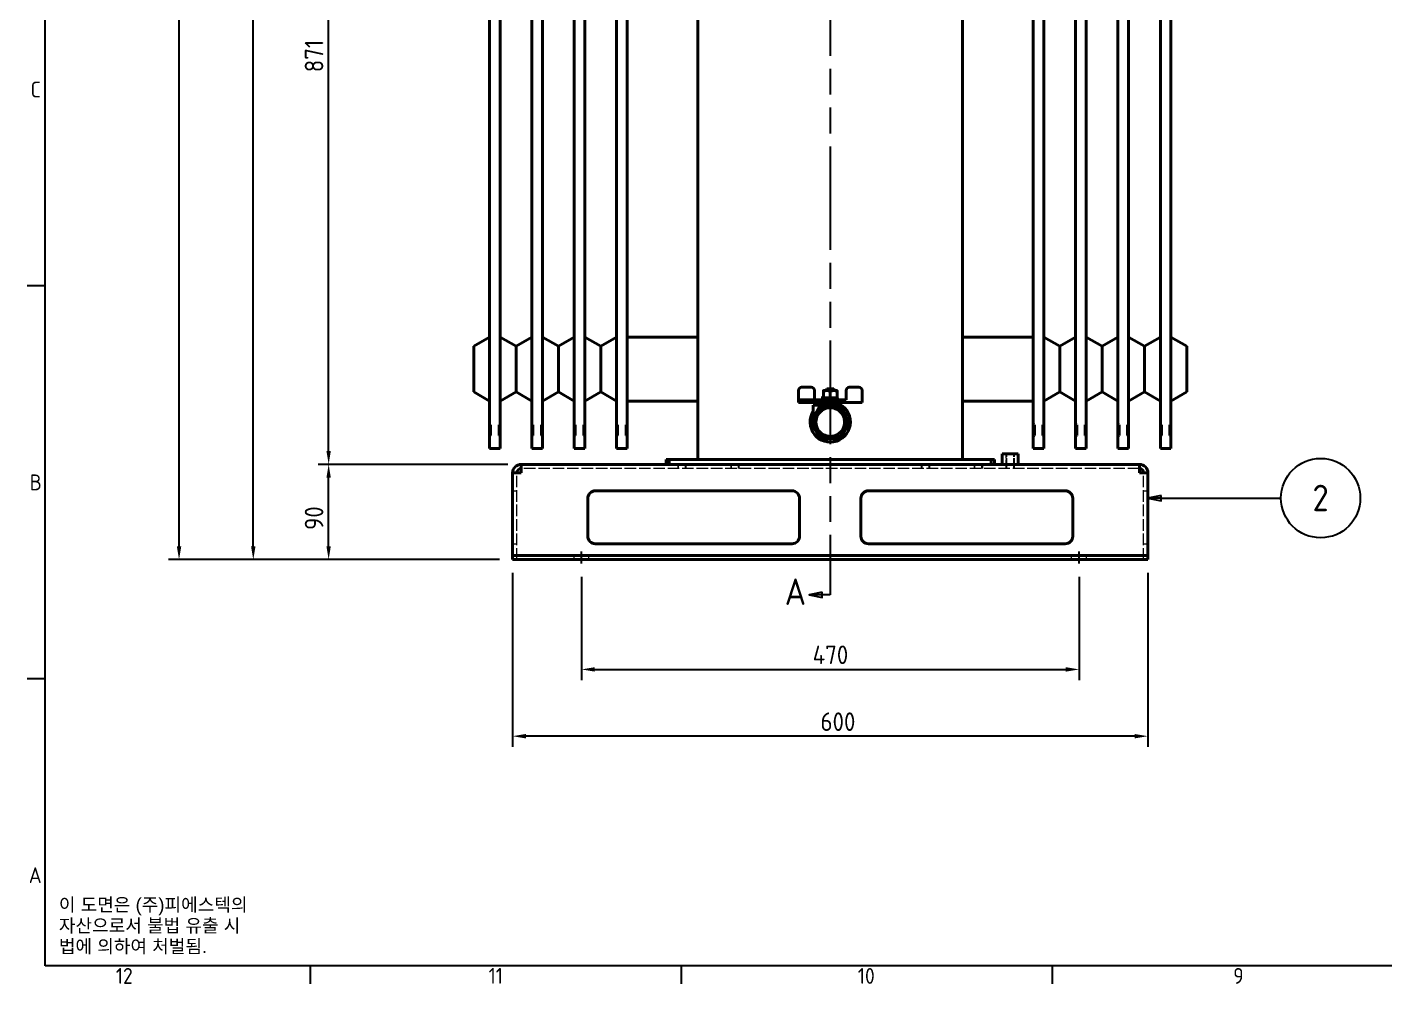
# Model space of a CAD drawing. Header units: millimetres. Extents: x 0 to 4205, y 0 to 2970.
# Drawn here: x 83 to 1365, y 83 to 987 of the extents above; entities that cross this region are included whole.
import ezdxf

# ---------------------------------------------------------------- set-up
doc = ezdxf.new("R2010")
doc.units = ezdxf.units.MM
doc.header["$LTSCALE"] = 5
for name, pattern in [('CHAIN', [0.3543, 0.2362, -0.0295, 0.0591, -0.0295]), ('DASHED', [0.2067, 0.1654, -0.0413]), ('DOUBLE_DASH_CHAIN', [1.2403, 0.6614, -0.0827, 0.1654, -0.0827, 0.1654, -0.0827])]:
    doc.linetypes.add(name, pattern=pattern)
doc.layers.get('0').update_dxf_attribs({"color": 3, "lineweight": 25})
for name, color, linetype, lineweight in [('가려진 것(ISO)', 2, 'DASHED', 18), ('가시적인 것(ISO)', 3, 'Continuous', 40), ('경계(ISO)', 7, 'Continuous', 25), ('기호(ISO)', 5, 'Continuous', 25), ('단면선(ISO)', 7, 'CHAIN', 25), ('중심선(ISO)', 1, 'Continuous', 25), ('치수(ISO)', 2, 'Continuous', 25)]:
    doc.layers.add(name, color=color, linetype=linetype, lineweight=lineweight)
doc.styles.add('문자 텍스트_M2B', font='isocp.shx')
doc.styles.add('문자 텍스트_PSTEK_POSCO', font='isocp.shx')
doc.styles.add('부품번호텍스트_PSTEK_POSCO', font='isocp.shx')
doc.styles.add('치수 텍스트_PSTEK_POSCO', font='isocp.shx')
doc.dimstyles.new('치수_PSTEK_POSCO', dxfattribs={"dimscale": 5, "dimtxt": 3.5, "dimasz": 2.5, "dimexe": 2, "dimexo": 2.5, "dimgap": 1, "dimtad": 1, "dimrnd": 1e-08, "dimdsep": 46, "dimtxsty": '치수 텍스트_PSTEK_POSCO', "dimcen": 0.09, "dimdle": 10, "dimclrd": 7, "dimclre": 7, "dimclrt": 2, "dimadec": 1, "dimazin": 2, "dimtfac": 1, "dimtmove": 0, "dimatfit": 3, "dimfxl": 0, "dimtolj": 1, "dimlwd": -1, "dimlwe": -1, "dimarcsym": 0})

# ---------------------------------------------------------------- blocks, each defined once
blk = doc.blocks.new('경계 Default Border')
at = {"layer": '경계(ISO)'}
for p, q in [((20, 148.5), (16.6, 148.5)), ((20, 74.25), (16.6, 74.25)), ((70.08, 20), (70.08, 16.6)), ((140.17, 20), (140.17, 16.6)), ((210.25, 20), (210.25, 16.6))]:
    blk.add_line(p, q, dxfattribs=at)
at = {"layer": '경계(ISO)', "flags": 128}
blk.add_lwpolyline([(20, 20), (20, 574), (821, 574), (821, 20), (20, 20)], dxfattribs=at)
at = {"layer": '경계(ISO)', "color": 2, "char_height": 3, "attachment_point": 7, "style": '문자 텍스트_M2B'}
for s, insert in [('C', (17.24, 184.1)), ('B', (17.08, 109.85)), ('A', (16.91, 35.62)), ('12', (33.36, 16.57)), ('11', (103.78, 16.6)), ('10', (173.53, 16.57)), ('9', (244.44, 16.57))]:
    blk.add_mtext(s, dxfattribs=dict(at, insert=insert))
blk = doc.blocks.new('2dTransSection0')
at = {"layer": '단면선(ISO)', "linetype": 'Continuous'}
for p, q in [((166.82, 358.91), (164.32, 358.41)), ((166.82, 358.41), (164.32, 358.41)), ((164.32, 358.41), (166.82, 357.91)), ((166.82, 357.91), (166.82, 358.91)), ((168.32, 358.41), (166.82, 358.41)), ((168.32, 358.41), (168.32, 354.45)), ((168.32, 94.09), (168.32, 90.12)), ((166.82, 90.62), (164.32, 90.12)), ((166.82, 90.12), (164.32, 90.12)), ((164.32, 90.12), (166.82, 89.62)), ((166.82, 89.62), (166.82, 90.62)), ((168.32, 90.12), (166.82, 90.12))]:
    blk.add_line(p, q, dxfattribs=at)
at = {"layer": '단면선(ISO)', "linetype": 'DOUBLE_DASH_CHAIN', "ltscale": 5.919828}
blk.add_line((168.32, 358.41), (168.32, 90.12), dxfattribs=at)
at = {"layer": '단면선(ISO)', "linetype": 'Continuous', "flags": 128}
for points in [[(166.82, 358.91), (164.32, 358.41), (166.82, 357.91), (166.82, 358.91)], [(166.82, 90.62), (164.32, 90.12), (166.82, 89.62), (166.82, 90.62)]]:
    blk.add_lwpolyline(points, dxfattribs=at)
at = {"layer": '단면선(ISO)'}
for points in [[(166.82, 358.91), (164.32, 358.41), (166.82, 357.91), (166.82, 358.91)], [(166.82, 90.62), (164.32, 90.12), (166.82, 89.62), (166.82, 90.62)]]:
    blk.add_solid(points, dxfattribs=at)
at = {"layer": '단면선(ISO)', "char_height": 5, "attachment_point": 7, "style": '부품번호텍스트_PSTEK_POSCO'}
for insert in [(160.34, 361.91), (159.72, 88.18)]:
    blk.add_mtext('A', dxfattribs=dict(at, insert=insert))
blk = doc.blocks.new('*D24')
at = {"layer": 'Defpoints', "color": 0, "transparency": 16777216}
for p in [(606.6, 480), (1076.6, 480), (1076.6, 380)]:
    blk.add_point(p, dxfattribs=at)
at = {"layer": '치수(ISO)', "color": 7, "transparency": 16777216}
for p, q in [((606.6, 467.5), (606.6, 370)), ((1076.6, 467.5), (1076.6, 370)), ((619.1, 380), (1064.1, 380))]:
    blk.add_line(p, q, dxfattribs=at)
for points in [[(619.1, 382.1), (619.1, 377.9), (606.6, 380)], [(1064.1, 382.1), (1064.1, 377.9), (1076.6, 380)]]:
    blk.add_solid(points, dxfattribs=at)
at = {"layer": '치수(ISO)', "color": 2, "transparency": 16777216, "insert": (825, 393.8), "char_height": 17.5, "attachment_point": 4, "style": '치수 텍스트_PSTEK_POSCO'}
blk.add_mtext('\\A1;470', dxfattribs=at)
blk = doc.blocks.new('*D25')
at = {"layer": 'Defpoints', "color": 0, "transparency": 16777216}
for p in [(541.6, 483.8), (1141.6, 483.8), (541.6, 316.9)]:
    blk.add_point(p, dxfattribs=at)
at = {"layer": '치수(ISO)', "color": 7, "transparency": 16777216}
for p, q in [((541.6, 471.3), (541.6, 306.9)), ((1141.6, 471.3), (1141.6, 306.9)), ((1129.1, 316.9), (554.1, 316.9))]:
    blk.add_line(p, q, dxfattribs=at)
for points in [[(554.1, 319), (554.1, 314.8), (541.6, 316.9)], [(1129.1, 319), (1129.1, 314.8), (1141.6, 316.9)]]:
    blk.add_solid(points, dxfattribs=at)
at = {"layer": '치수(ISO)', "color": 2, "transparency": 16777216, "insert": (832.4, 330.6), "char_height": 17.5, "attachment_point": 4, "style": '치수 텍스트_PSTEK_POSCO'}
blk.add_mtext('\\A1;600', dxfattribs=at)
blk = doc.blocks.new('*D26')
at = {"layer": 'Defpoints', "color": 0, "transparency": 16777216}
for p in [(367.8, 573.8), (549.6, 573.8), (541.6, 483.8)]:
    blk.add_point(p, dxfattribs=at)
at = {"layer": '치수(ISO)', "color": 7, "transparency": 16777216}
for p, q in [((537.1, 573.8), (357.8, 573.8)), ((367.8, 496.3), (367.8, 561.3)), ((529.1, 483.8), (357.8, 483.8))]:
    blk.add_line(p, q, dxfattribs=at)
for points in [[(365.7, 561.3), (369.8, 561.3), (367.8, 573.8)], [(365.7, 496.3), (369.8, 496.3), (367.8, 483.8)]]:
    blk.add_solid(points, dxfattribs=at)
at = {"layer": '치수(ISO)', "color": 2, "transparency": 16777216, "insert": (354, 511.8), "char_height": 17.5, "attachment_point": 4, "rotation": 90, "style": '치수 텍스트_PSTEK_POSCO'}
blk.add_mtext('\\A1;90', dxfattribs=at)
blk = doc.blocks.new('*D27')
at = {"layer": 'Defpoints', "color": 0, "transparency": 16777216}
for p in [(367.8, 1444.8), (586.6, 1444.8), (549.6, 573.8)]:
    blk.add_point(p, dxfattribs=at)
at = {"layer": '치수(ISO)', "color": 7, "transparency": 16777216}
for p, q in [((574.1, 1444.8), (357.8, 1444.8)), ((367.8, 586.3), (367.8, 1432.3)), ((537.1, 573.8), (357.8, 573.8))]:
    blk.add_line(p, q, dxfattribs=at)
for points in [[(365.7, 1432.3), (369.8, 1432.3), (367.8, 1444.8)], [(365.7, 586.3), (369.8, 586.3), (367.8, 573.8)]]:
    blk.add_solid(points, dxfattribs=at)
at = {"layer": '치수(ISO)', "color": 2, "transparency": 16777216, "insert": (354, 944.3), "char_height": 17.5, "attachment_point": 4, "rotation": 90, "style": '치수 텍스트_PSTEK_POSCO'}
blk.add_mtext('\\A1;871', dxfattribs=at)
blk = doc.blocks.new('*D41')
at = {"layer": 'Defpoints', "color": 0, "transparency": 16777216}
for p in [(226.5, 1752.1), (590.2, 1752.1), (541.6, 483.8)]:
    blk.add_point(p, dxfattribs=at)
at = {"layer": '치수(ISO)', "color": 7, "transparency": 16777216}
for p, q in [((577.7, 1752.1), (216.5, 1752.1)), ((226.5, 496.3), (226.5, 1739.6)), ((529.1, 483.8), (216.5, 483.8))]:
    blk.add_line(p, q, dxfattribs=at)
for points in [[(224.4, 1739.6), (228.6, 1739.6), (226.5, 1752.1)], [(224.4, 496.3), (228.6, 496.3), (226.5, 483.8)]]:
    blk.add_solid(points, dxfattribs=at)
at = {"layer": '치수(ISO)', "color": 2, "transparency": 16777216, "insert": (211.9, 1125.2), "char_height": 17.5, "attachment_point": 4, "rotation": 90, "style": '치수 텍스트_PSTEK_POSCO'}
blk.add_mtext('\\A1;(1268.3)', dxfattribs=at)
blk = doc.blocks.new('*D47')
at = {"layer": 'Defpoints', "color": 0, "transparency": 16777216}
for p in [(296.6, 1539.8), (841.6, 1539.8), (541.6, 483.8)]:
    blk.add_point(p, dxfattribs=at)
at = {"layer": '치수(ISO)', "color": 7, "transparency": 16777216}
for p, q in [((829.1, 1539.8), (286.6, 1539.8)), ((296.6, 496.3), (296.6, 1527.3)), ((529.1, 483.8), (286.6, 483.8))]:
    blk.add_line(p, q, dxfattribs=at)
for points in [[(294.5, 1527.3), (298.7, 1527.3), (296.6, 1539.8)], [(294.5, 496.3), (298.7, 496.3), (296.6, 483.8)]]:
    blk.add_solid(points, dxfattribs=at)
at = {"layer": '치수(ISO)', "color": 2, "transparency": 16777216, "insert": (282.8, 1013.2), "char_height": 17.5, "attachment_point": 4, "rotation": 90, "style": '치수 텍스트_PSTEK_POSCO'}
blk.add_mtext('\\A1;1056', dxfattribs=at)

msp = doc.modelspace()

# ---------------------------------------------------------------- linework, layer by layer
at = {"layer": '가려진 것(ISO)', "ltscale": 5.33305}
for p, q in [((1007.588, 583.762), (1007.588, 569.762)), ((1008.265, 569.762), (1008.265, 583.762)), ((1014.912, 569.762), (1014.912, 583.762)), ((1015.588, 569.762), (1015.588, 583.762))]:
    msp.add_line(p, q, dxfattribs=at)
at = {"layer": '가려진 것(ISO)', "ltscale": 13.223674}
for p, q in [((545.588, 483.762), (545.588, 565.762)), ((1137.588, 483.762), (1137.588, 565.762))]:
    msp.add_line(p, q, dxfattribs=at)
at = {"layer": '가려진 것(ISO)', "ltscale": 13.141167}
msp.add_line((1133.588, 569.762), (549.588, 569.762), dxfattribs=at)
at = {"layer": '가려진 것(ISO)', "ltscale": 1.523657}
for p, q in [((697.588, 573.762), (697.588, 569.762)), ((698.265, 569.762), (698.265, 573.762)), ((704.912, 569.762), (704.912, 573.762)), ((705.588, 569.762), (705.588, 573.762)), ((747.588, 573.762), (747.588, 569.762)), ((748.265, 569.762), (748.265, 573.762)), ((754.912, 569.762), (754.912, 573.762)), ((755.588, 569.762), (755.588, 573.762)), ((927.588, 573.762), (927.588, 569.762)), ((928.265, 569.762), (928.265, 573.762)), ((934.912, 569.762), (934.912, 573.762)), ((935.588, 569.762), (935.588, 573.762)), ((977.588, 573.762), (977.588, 569.762)), ((978.265, 569.762), (978.265, 573.762)), ((984.912, 569.762), (984.912, 573.762)), ((985.588, 569.762), (985.588, 573.762)), ((541.588, 548.762), (545.588, 548.762)), ((1137.588, 548.762), (1141.588, 548.762)), ((541.588, 498.762), (545.588, 498.762)), ((599.588, 483.762), (599.588, 487.762)), ((613.588, 483.762), (613.588, 487.762)), ((1069.588, 483.762), (1069.588, 487.762)), ((1083.588, 483.762), (1083.588, 487.762)), ((1137.588, 498.762), (1141.588, 498.762))]:
    msp.add_line(p, q, dxfattribs=at)
at = {"layer": '가시적인 것(ISO)'}
for p, q in [((716.588, 578.262), (716.588, 1427.762)), ((966.588, 578.262), (966.588, 1427.762)), ((519.788, 640.796), (519.788, 1286.728)), ((529.788, 1286.728), (529.788, 640.796)), ((559.788, 640.796), (559.788, 1286.728)), ((569.788, 1286.728), (569.788, 640.796)), ((599.788, 640.796), (599.788, 1286.728)), ((609.788, 1286.728), (609.788, 640.796)), ((639.788, 640.796), (639.788, 1286.728)), ((649.788, 1286.728), (649.788, 640.796)), ((1033.388, 640.796), (1033.388, 1286.728)), ((1043.388, 1286.728), (1043.388, 640.796)), ((1073.388, 640.796), (1073.388, 1286.728)), ((1083.388, 1286.728), (1083.388, 640.796)), ((1113.388, 640.796), (1113.388, 1286.728)), ((1123.388, 1286.728), (1123.388, 640.796)), ((1153.388, 640.796), (1153.388, 1286.728)), ((1163.388, 1286.728), (1163.388, 640.796)), ((504.788, 685.352), (519.788, 694.012)), ((544.788, 685.352), (529.788, 694.012)), ((544.788, 685.352), (559.788, 694.012)), ((584.788, 685.352), (569.788, 694.012)), ((584.788, 685.352), (599.788, 694.012)), ((624.788, 685.352), (609.788, 694.012)), ((624.788, 685.352), (639.788, 694.012)), ((649.788, 694.012), (716.588, 694.012)), ((1033.388, 694.012), (966.588, 694.012)), ((1058.388, 685.352), (1043.388, 694.012)), ((1058.388, 685.352), (1073.388, 694.012)), ((1098.388, 685.352), (1083.388, 694.012)), ((1098.388, 685.352), (1113.388, 694.012)), ((1138.388, 685.352), (1123.388, 694.012)), ((1138.388, 685.352), (1153.388, 694.012)), ((1178.388, 685.352), (1163.388, 694.012)), ((504.788, 685.352), (504.788, 642.172)), ((544.788, 685.352), (544.788, 642.172)), ((584.788, 685.352), (584.788, 642.172)), ((624.788, 685.352), (624.788, 642.172)), ((1058.388, 642.172), (1058.388, 685.352)), ((1098.388, 642.172), (1098.388, 685.352)), ((1138.388, 642.172), (1138.388, 685.352)), ((1178.388, 642.172), (1178.388, 685.352)), ((504.788, 642.172), (519.788, 633.512)), ((544.788, 642.172), (529.788, 633.512)), ((544.788, 642.172), (559.788, 633.512)), ((584.788, 642.172), (569.788, 633.512)), ((584.788, 642.172), (599.788, 633.512)), ((624.788, 642.172), (609.788, 633.512)), ((624.788, 642.172), (639.788, 633.512)), ((811.588, 634.662), (811.588, 643.662)), ((814.588, 646.662), (823.588, 646.662)), ((826.588, 634.662), (826.588, 643.662)), ((835.088, 643.462), (838.338, 643.462)), ((835.088, 643.193), (835.088, 636.932)), ((838.355, 645.062), (837.588, 644.295)), ((837.588, 644.295), (845.588, 644.295)), ((837.588, 644.295), (837.588, 643.462)), ((838.338, 643.462), (844.838, 643.462)), ((838.355, 645.062), (844.821, 645.062)), ((841.588, 643.193), (841.588, 636.932)), ((844.821, 645.062), (845.588, 644.295)), ((844.838, 643.462), (848.088, 643.462)), ((845.588, 644.295), (845.588, 643.462)), ((848.088, 643.193), (848.088, 636.932)), ((856.588, 634.662), (856.588, 643.662)), ((859.588, 646.662), (868.588, 646.662)), ((871.588, 632.162), (871.588, 643.662)), ((1058.388, 642.172), (1043.388, 633.512)), ((1058.388, 642.172), (1073.388, 633.512)), ((1098.388, 642.172), (1083.388, 633.512)), ((1098.388, 642.172), (1113.388, 633.512)), ((1138.388, 642.172), (1123.388, 633.512)), ((1138.388, 642.172), (1153.388, 633.512)), ((1178.388, 642.172), (1163.388, 633.512)), ((519.788, 640.796), (519.788, 617.304)), ((529.788, 617.304), (529.788, 640.796)), ((559.788, 640.796), (559.788, 617.304)), ((569.788, 617.304), (569.788, 640.796)), ((599.788, 640.796), (599.788, 617.304)), ((609.788, 617.304), (609.788, 640.796)), ((639.788, 640.796), (639.788, 617.304)), ((649.788, 617.304), (649.788, 640.796)), ((649.788, 633.512), (716.588, 633.512)), ((811.588, 634.662), (811.588, 632.162)), ((811.588, 634.662), (856.588, 634.662)), ((871.588, 632.162), (811.588, 632.162)), ((832.088, 629.762), (825.588, 629.762)), ((825.588, 618.049), (825.588, 629.762)), ((832.088, 628.957), (832.088, 629.762)), ((835.088, 637.762), (834.388, 637.762)), ((834.388, 634.662), (834.388, 637.762)), ((834.388, 629.762), (834.388, 632.162)), ((834.588, 636.662), (848.588, 636.662)), ((834.588, 636.662), (834.588, 634.662)), ((835.188, 632.162), (835.088, 632.062)), ((835.088, 632.062), (848.088, 632.062)), ((835.088, 632.062), (835.088, 631.062)), ((835.088, 631.062), (848.088, 631.062)), ((835.188, 630.962), (835.088, 631.062)), ((835.188, 630.962), (835.088, 630.862)), ((835.088, 630.862), (848.088, 630.862)), ((835.088, 630.862), (835.088, 629.862)), ((835.088, 629.862), (848.088, 629.862)), ((835.188, 629.762), (835.088, 629.862)), ((835.188, 630.962), (847.988, 630.962)), ((847.988, 632.162), (848.088, 632.062)), ((847.988, 630.962), (848.088, 631.062)), ((847.988, 630.962), (848.088, 630.862)), ((847.988, 629.762), (848.088, 629.862)), ((848.088, 632.062), (848.088, 631.062)), ((848.088, 630.862), (848.088, 629.862)), ((848.588, 636.662), (848.588, 634.662)), ((1033.388, 633.512), (966.588, 633.512)), ((1033.388, 640.796), (1033.388, 617.304)), ((1043.388, 617.304), (1043.388, 640.796)), ((1073.388, 640.796), (1073.388, 617.304)), ((1083.388, 617.304), (1083.388, 640.796)), ((1113.388, 640.796), (1113.388, 617.304)), ((1123.388, 617.304), (1123.388, 640.796)), ((1153.388, 640.796), (1153.388, 617.304)), ((1163.388, 617.304), (1163.388, 640.796)), ((519.788, 611.462), (519.788, 617.304)), ((529.788, 617.304), (529.788, 611.462)), ((559.788, 611.462), (559.788, 617.304)), ((569.788, 617.304), (569.788, 611.462)), ((599.788, 611.462), (599.788, 617.304)), ((609.788, 617.304), (609.788, 611.462)), ((639.788, 611.462), (639.788, 617.304)), ((649.788, 617.304), (649.788, 611.462)), ((1033.388, 611.462), (1033.388, 617.304)), ((1043.388, 617.304), (1043.388, 611.462)), ((1073.388, 611.462), (1073.388, 617.304)), ((1083.388, 617.304), (1083.388, 611.462)), ((1113.388, 611.462), (1113.388, 617.304)), ((1123.388, 617.304), (1123.388, 611.462)), ((1153.388, 611.462), (1153.388, 617.304)), ((1163.388, 617.304), (1163.388, 611.462)), ((519.788, 611.462), (520.788, 611.028)), ((519.788, 600.543), (519.788, 611.462)), ((520.788, 611.028), (520.788, 600.977)), ((528.788, 611.028), (529.788, 611.462)), ((528.788, 600.977), (528.788, 611.028)), ((529.788, 611.462), (529.788, 600.543)), ((559.788, 611.462), (560.788, 611.028)), ((559.788, 600.543), (559.788, 611.462)), ((560.788, 611.028), (560.788, 600.977)), ((568.788, 611.028), (569.788, 611.462)), ((568.788, 600.977), (568.788, 611.028)), ((569.788, 611.462), (569.788, 600.543)), ((599.788, 611.462), (600.788, 611.028)), ((599.788, 600.543), (599.788, 611.462)), ((600.788, 611.028), (600.788, 600.977)), ((608.788, 611.028), (609.788, 611.462)), ((608.788, 600.977), (608.788, 611.028)), ((609.788, 611.462), (609.788, 600.543)), ((639.788, 611.462), (640.788, 611.028)), ((639.788, 600.543), (639.788, 611.462)), ((640.788, 611.028), (640.788, 600.977)), ((648.788, 611.028), (649.788, 611.462)), ((648.788, 600.977), (648.788, 611.028)), ((649.788, 611.462), (649.788, 600.543)), ((1033.388, 611.462), (1034.388, 611.028)), ((1033.388, 600.543), (1033.388, 611.462)), ((1034.388, 611.028), (1034.388, 600.977)), ((1042.388, 611.028), (1043.388, 611.462)), ((1042.388, 600.977), (1042.388, 611.028)), ((1043.388, 611.462), (1043.388, 600.543)), ((1073.388, 611.462), (1074.388, 611.028)), ((1073.388, 600.543), (1073.388, 611.462)), ((1074.388, 611.028), (1074.388, 600.977)), ((1082.388, 611.028), (1083.388, 611.462)), ((1082.388, 600.977), (1082.388, 611.028)), ((1083.388, 611.462), (1083.388, 600.543)), ((1113.388, 611.462), (1114.388, 611.028)), ((1113.388, 600.543), (1113.388, 611.462)), ((1114.388, 611.028), (1114.388, 600.977)), ((1122.388, 611.028), (1123.388, 611.462)), ((1122.388, 600.977), (1122.388, 611.028)), ((1123.388, 611.462), (1123.388, 600.543)), ((1153.388, 611.462), (1154.388, 611.028)), ((1153.388, 600.543), (1153.388, 611.462)), ((1154.388, 611.028), (1154.388, 600.977)), ((1162.388, 611.028), (1163.388, 611.462)), ((1162.388, 600.977), (1162.388, 611.028)), ((1163.388, 611.462), (1163.388, 600.543)), ((520.788, 600.977), (519.788, 600.543)), ((519.788, 594.793), (519.788, 600.543)), ((519.788, 594.793), (519.788, 588.762)), ((529.788, 600.543), (528.788, 600.977)), ((529.788, 600.543), (529.788, 594.793)), ((529.788, 588.762), (529.788, 594.793)), ((560.788, 600.977), (559.788, 600.543)), ((559.788, 594.793), (559.788, 600.543)), ((559.788, 594.793), (559.788, 588.762)), ((569.788, 600.543), (568.788, 600.977)), ((569.788, 600.543), (569.788, 594.793)), ((569.788, 588.762), (569.788, 594.793)), ((600.788, 600.977), (599.788, 600.543)), ((599.788, 594.793), (599.788, 600.543)), ((599.788, 594.793), (599.788, 588.762)), ((609.788, 600.543), (608.788, 600.977)), ((609.788, 600.543), (609.788, 594.793)), ((609.788, 588.762), (609.788, 594.793)), ((640.788, 600.977), (639.788, 600.543)), ((639.788, 594.793), (639.788, 600.543)), ((639.788, 594.793), (639.788, 588.762)), ((649.788, 600.543), (648.788, 600.977)), ((649.788, 600.543), (649.788, 594.793)), ((649.788, 588.762), (649.788, 594.793)), ((1034.388, 600.977), (1033.388, 600.543)), ((1033.388, 594.793), (1033.388, 600.543)), ((1033.388, 594.793), (1033.388, 588.762)), ((1043.388, 600.543), (1042.388, 600.977)), ((1043.388, 600.543), (1043.388, 594.793)), ((1043.388, 588.762), (1043.388, 594.793)), ((1074.388, 600.977), (1073.388, 600.543)), ((1073.388, 594.793), (1073.388, 600.543)), ((1073.388, 594.793), (1073.388, 588.762)), ((1083.388, 600.543), (1082.388, 600.977)), ((1083.388, 600.543), (1083.388, 594.793)), ((1083.388, 588.762), (1083.388, 594.793)), ((1114.388, 600.977), (1113.388, 600.543)), ((1113.388, 594.793), (1113.388, 600.543)), ((1113.388, 594.793), (1113.388, 588.762)), ((1123.388, 600.543), (1122.388, 600.977)), ((1123.388, 600.543), (1123.388, 594.793)), ((1123.388, 588.762), (1123.388, 594.793)), ((1154.388, 600.977), (1153.388, 600.543)), ((1153.388, 594.793), (1153.388, 600.543)), ((1153.388, 594.793), (1153.388, 588.762)), ((1163.388, 600.543), (1162.388, 600.977)), ((1163.388, 600.543), (1163.388, 594.793)), ((1163.388, 588.762), (1163.388, 594.793)), ((519.788, 588.762), (529.788, 588.762)), ((559.788, 588.762), (569.788, 588.762)), ((599.788, 588.762), (609.788, 588.762)), ((639.788, 588.762), (649.788, 588.762)), ((689.588, 578.262), (686.588, 578.262)), ((686.588, 578.262), (686.588, 573.762)), ((689.588, 573.762), (689.588, 578.262)), ((993.588, 578.262), (689.588, 578.262)), ((996.588, 578.262), (993.588, 578.262)), ((993.588, 578.262), (993.588, 573.762)), ((996.588, 573.762), (996.588, 578.262)), ((1019.088, 583.762), (1004.088, 583.762)), ((1004.088, 573.762), (1004.088, 583.762)), ((1019.088, 573.762), (1019.088, 583.762)), ((1043.388, 588.762), (1033.388, 588.762)), ((1083.388, 588.762), (1073.388, 588.762)), ((1123.388, 588.762), (1113.388, 588.762)), ((1163.388, 588.762), (1153.388, 588.762)), ((549.588, 565.762), (541.588, 565.762)), ((541.588, 491.762), (541.588, 565.762)), ((549.588, 565.762), (549.588, 573.762)), ((549.588, 573.762), (1133.588, 573.762)), ((1133.588, 573.762), (1133.588, 565.762)), ((1141.588, 565.762), (1133.588, 565.762)), ((1141.588, 565.762), (1141.588, 491.762)), ((612.588, 505.762), (612.588, 541.762)), ((619.588, 548.762), (805.588, 548.762)), ((812.588, 541.762), (812.588, 505.762)), ((870.588, 505.762), (870.588, 541.762)), ((877.588, 548.762), (1063.588, 548.762)), ((1070.588, 541.762), (1070.588, 505.762)), ((541.588, 487.762), (541.588, 491.762)), ((541.588, 487.762), (551.588, 487.762)), ((541.588, 487.762), (541.588, 483.762)), ((551.588, 487.762), (1131.588, 487.762)), ((805.588, 498.762), (619.588, 498.762)), ((1063.588, 498.762), (877.588, 498.762)), ((1131.588, 487.762), (1141.588, 487.762)), ((1141.588, 487.762), (1141.588, 491.762)), ((1141.588, 483.762), (1141.588, 487.762)), ((551.588, 483.762), (541.588, 483.762)), ((551.588, 483.762), (1131.588, 483.762)), ((1141.588, 483.762), (1131.588, 483.762))]:
    msp.add_line(p, q, dxfattribs=at)
for centre, radius, start, end in [((814.588, 643.662), 3, 90, 180), ((823.588, 643.662), 3, 0, 90), ((859.588, 643.662), 3, 90, 180), ((868.588, 643.662), 3, 0, 90), ((841.588, 613.762), 19, 147.363102, 69.99481), ((841.588, 613.762), 16, 90, 150), ((841.588, 613.762), 19, 112.268495, 122.636898), ((841.588, 613.762), 17.92, 116.765501, 123.234499), ((841.588, 613.762), 16, 30, 90), ((841.588, 613.762), 17.92, 56.765501, 63.234499), ((841.588, 613.762), 16, 150, 210), ((841.588, 613.762), 13.5, 128.062465, 188.062465), ((841.588, 613.762), 13.517, 125.18137, 130.94356), ((841.588, 613.762), 13.5, 68.062465, 128.062465), ((841.588, 613.762), 13.517, 65.18137, 70.94356), ((841.588, 613.762), 13.5, 8.062465, 68.062465), ((841.588, 613.762), 13.5, 308.062465, 8.062465), ((841.588, 613.762), 13.517, 5.18137, 10.94356), ((841.588, 613.762), 16, 330, 30), ((841.588, 613.762), 17.92, 176.765501, 183.234499), ((841.588, 613.762), 16, 210, 270), ((841.588, 613.762), 13.517, 185.18137, 190.94356), ((841.588, 613.762), 13.5, 188.062465, 248.062465), ((841.588, 613.762), 13.5, 248.062465, 308.062465), ((841.588, 613.762), 16, 270, 330), ((841.588, 613.762), 13.517, 305.18137, 310.94356), ((841.588, 613.762), 17.92, 356.765501, 3.234499), ((841.588, 613.762), 17.92, 236.765501, 243.234499), ((841.588, 613.762), 13.517, 245.18137, 250.94356), ((841.588, 613.762), 17.92, 296.765501, 303.234499), ((549.588, 565.762), 8, 90, 180), ((549.588, 565.762), 4, 90, 180), ((1133.588, 565.762), 8, 0, 90), ((1133.588, 565.762), 4, 0, 90), ((619.588, 541.762), 7, 90, 180), ((805.588, 541.762), 7, 0, 90), ((877.588, 541.762), 7, 90, 180), ((1063.588, 541.762), 7, 0, 90), ((619.588, 505.762), 7, 180, 270), ((805.588, 505.762), 7, 270, 0), ((877.588, 505.762), 7, 180, 270), ((1063.588, 505.762), 7, 270, 0)]:
    msp.add_arc(centre, radius, start, end, dxfattribs=at)
for points, weights in [([(835.088, 643.462), (835.088, 643.462), (835.088, 643.193)], [1, 1.04314139574, 1.01001874936]), ([(835.088, 643.193), (836.83, 643.462), (838.338, 643.462)], [1.01001874936, 1.04314139574, 1]), ([(838.338, 643.462), (839.847, 643.462), (841.588, 643.193)], [1, 1.04314139574, 1.01001874936]), ([(841.588, 643.193), (843.33, 643.462), (844.838, 643.462)], [1.01001874936, 1.04314139574, 1]), ([(844.838, 643.462), (846.347, 643.462), (848.088, 643.193)], [1, 1.04314139574, 1.01001874936]), ([(848.088, 643.193), (848.088, 643.462), (848.088, 643.462)], [1.01001874936, 1.04314139574, 1]), ([(831.767, 628.751), (829.635, 625.059), (827.732, 621.762)], [1, 1.0295630141, 1]), ([(839.402, 629.196), (836.113, 626.621), (833.265, 624.391)], [1.10017793758, 1.08870427445, 1]), ([(841.588, 629.762), (837.782, 629.762), (833.518, 629.762)], [1, 1.0295630141, 1]), ([(835.088, 636.932), (835.088, 636.662), (835.088, 636.662)], [1.01001874936, 1.04314139574, 1]), ([(838.338, 636.662), (836.83, 636.662), (835.088, 636.932)], [1, 1.04314139574, 1.01001874936]), ([(841.588, 636.932), (839.847, 636.662), (838.338, 636.662)], [1.01001874936, 1.04314139574, 1]), ([(846.632, 626.285), (843.276, 627.636), (839.402, 629.196)], [1, 1.08870427445, 1.10017793758]), ([(844.838, 636.662), (843.33, 636.662), (841.588, 636.932)], [1, 1.04314139574, 1.01001874936]), ([(849.658, 629.762), (845.395, 629.762), (841.588, 629.762)], [1, 1.0295630141, 1]), ([(848.088, 636.932), (846.347, 636.662), (844.838, 636.662)], [1.01001874936, 1.04314139574, 1]), ([(848.088, 636.662), (848.088, 636.662), (848.088, 636.932)], [1, 1.04314139574, 1.01001874936]), ([(855.445, 621.762), (853.541, 625.059), (851.41, 628.751)], [1, 1.0295630141, 1]), ([(827.732, 621.762), (825.828, 618.465), (823.697, 614.773)], [1, 1.0295630141, 1]), ([(833.265, 624.391), (830.417, 622.161), (827.128, 619.586)], [1, 1.08870427445, 1.10017793758]), ([(827.128, 619.586), (827.714, 615.45), (828.222, 611.869)], [1.10017793758, 1.08870427445, 1]), ([(853.862, 623.373), (849.987, 624.933), (846.632, 626.285)], [1.10017793758, 1.08870427445, 1]), ([(854.955, 615.655), (854.447, 619.237), (853.862, 623.373)], [1, 1.08870427445, 1.10017793758]), ([(856.048, 607.938), (855.462, 612.074), (854.955, 615.655)], [1.10017793758, 1.08870427445, 1]), ([(859.48, 614.773), (857.348, 618.465), (855.445, 621.762)], [1, 1.0295630141, 1]), ([(823.697, 612.751), (825.828, 609.059), (827.732, 605.762)], [1, 1.0295630141, 1]), ([(827.732, 605.762), (829.635, 602.465), (831.767, 598.773)], [1, 1.0295630141, 1]), ([(828.222, 611.869), (828.729, 608.287), (829.315, 604.151)], [1, 1.08870427445, 1.10017793758]), ([(829.315, 604.151), (833.189, 602.591), (836.545, 601.24)], [1.10017793758, 1.08870427445, 1]), ([(843.775, 598.328), (847.063, 600.903), (849.911, 603.133)], [1.10017793758, 1.08870427445, 1]), ([(849.911, 603.133), (852.759, 605.363), (856.048, 607.938)], [1, 1.08870427445, 1.10017793758]), ([(851.41, 598.773), (853.541, 602.465), (855.445, 605.762)], [1, 1.0295630141, 1]), ([(855.445, 605.762), (857.348, 609.059), (859.48, 612.751)], [1, 1.0295630141, 1]), ([(833.518, 597.762), (837.782, 597.762), (841.588, 597.762)], [1, 1.0295630141, 1]), ([(836.545, 601.24), (839.9, 599.888), (843.775, 598.328)], [1, 1.08870427445, 1.10017793758]), ([(841.588, 597.762), (845.395, 597.762), (849.658, 597.762)], [1, 1.0295630141, 1])]:
    msp.add_rational_spline(points, weights, degree=2, dxfattribs=at)
at = {"layer": '기호(ISO)', "color": 7}
for p, q in [((1154.088, 544.383), (1141.588, 541.883)), ((1154.088, 541.883), (1141.588, 541.883)), ((1141.588, 541.883), (1154.088, 539.383)), ((1154.088, 539.383), (1154.088, 544.383)), ((1154.088, 541.883), (1267.286, 541.883))]:
    msp.add_line(p, q, dxfattribs=at)
at = {"layer": '기호(ISO)', "color": 7, "flags": 128}
msp.add_lwpolyline([(1154.088, 544.383), (1141.588, 541.883), (1154.088, 539.383), (1154.088, 544.383)], dxfattribs=at)
at = {"layer": '기호(ISO)'}
msp.add_circle((1304.786, 541.883), 37.5, dxfattribs=at)
at = {"layer": '기호(ISO)', "color": 7}
msp.add_solid([(1154.088, 544.383), (1141.588, 541.883), (1154.088, 539.383), (1154.088, 544.383)], dxfattribs=at)
at = {"layer": '중심선(ISO)', "linetype": 'CHAIN', "ltscale": 2.555677}
for p, q in [((606.588, 480.012), (606.588, 491.512)), ((1076.588, 480.012), (1076.588, 491.512))]:
    msp.add_line(p, q, dxfattribs=at)

# ---------------------------------------------------------------- block references
at = {"xscale": 5, "yscale": 5, "zscale": 5}
msp.add_blockref('경계 Default Border', (0, 0), dxfattribs=at)
at = {"layer": '단면선(ISO)', "xscale": 5, "yscale": 5, "zscale": 5}
msp.add_blockref('2dTransSection0', (0, 0), dxfattribs=at)

# ---------------------------------------------------------------- texts
at = {"layer": '기호(ISO)', "color": 7, "insert": (1304.786, 542.002), "char_height": 25, "attachment_point": 5, "style": '부품번호텍스트_PSTEK_POSCO'}
msp.add_mtext('2', dxfattribs=at)
at = {"layer": '기호(ISO)', "color": 2, "insert": (112.953, 137.311), "char_height": 12.5, "width": 196.53052, "attachment_point": 4, "line_spacing_factor": 0.944221, "style": '문자 텍스트_PSTEK_POSCO'}
msp.add_mtext('{\\fArial|b0|i0;\\H12.5000;이 도면은 (주)피에스텍의\\P자산으로서 불법 유출 시 \\P법에 의하여 처벌됨.}', dxfattribs=at)

# ---------------------------------------------------------------- dimensions: what is measured, and where the dimension line sits
at = {"layer": '치수(ISO)', "color": 7}
dim = msp.add_linear_dim(base=(226.492, 1752.062), p1=(541.588, 483.762), p2=(590.188, 1752.062), angle=270, text='(<>)', dimstyle='치수_PSTEK_POSCO', override={"dimgap": 1, "dimdec": 2, "dimtol": 0, "dimlim": 0, "dimtp": 0, "dimtm": 0, "dimtdec": 2, "dimtofl": 0, "dimatfit": 1}, dxfattribs=at)
dim.commit()
dim.dimension.update_dxf_attribs({"geometry": '*D41', "text_midpoint": (226.492, 1161.062), "dimtype": 160})
for base, p1, p2, angle, picture, middle in [((296.588, 1539.762), (541.588, 483.762), (841.588, 1539.762), 270, '*D47', (296.588, 1033.762)), ((367.754, 1444.762), (549.588, 573.762), (586.588, 1444.762), 270, '*D27', (367.754, 958.262)), ((367.754, 573.762), (541.588, 483.762), (549.588, 573.762), 270, '*D26', (367.754, 521.762)), ((1076.588, 380.012), (606.588, 480.012), (1076.588, 480.012), 180, '*D24', (841.588, 380.012))]:
    dim = msp.add_linear_dim(base=base, p1=p1, p2=p2, angle=angle, dimstyle='치수_PSTEK_POSCO', override={"dimdec": 2, "dimtp": 0, "dimtm": 0, "dimtdec": 2, "dimtofl": 0, "dimatfit": 1}, dxfattribs=at)
    dim.commit()
    dim.dimension.update_dxf_attribs({"geometry": picture, "text_midpoint": middle, "dimtype": 160})
dim = msp.add_linear_dim(base=(541.588, 316.894), p1=(1141.588, 483.762), p2=(541.588, 483.762), dimstyle='치수_PSTEK_POSCO', override={"dimdec": 2, "dimtp": 0, "dimtm": 0, "dimtdec": 2, "dimtofl": 0, "dimatfit": 1}, dxfattribs=at)
dim.commit()
dim.dimension.update_dxf_attribs({"geometry": '*D25', "text_midpoint": (848.702, 316.894), "dimtype": 160})

doc.saveas('drawing.dxf')
